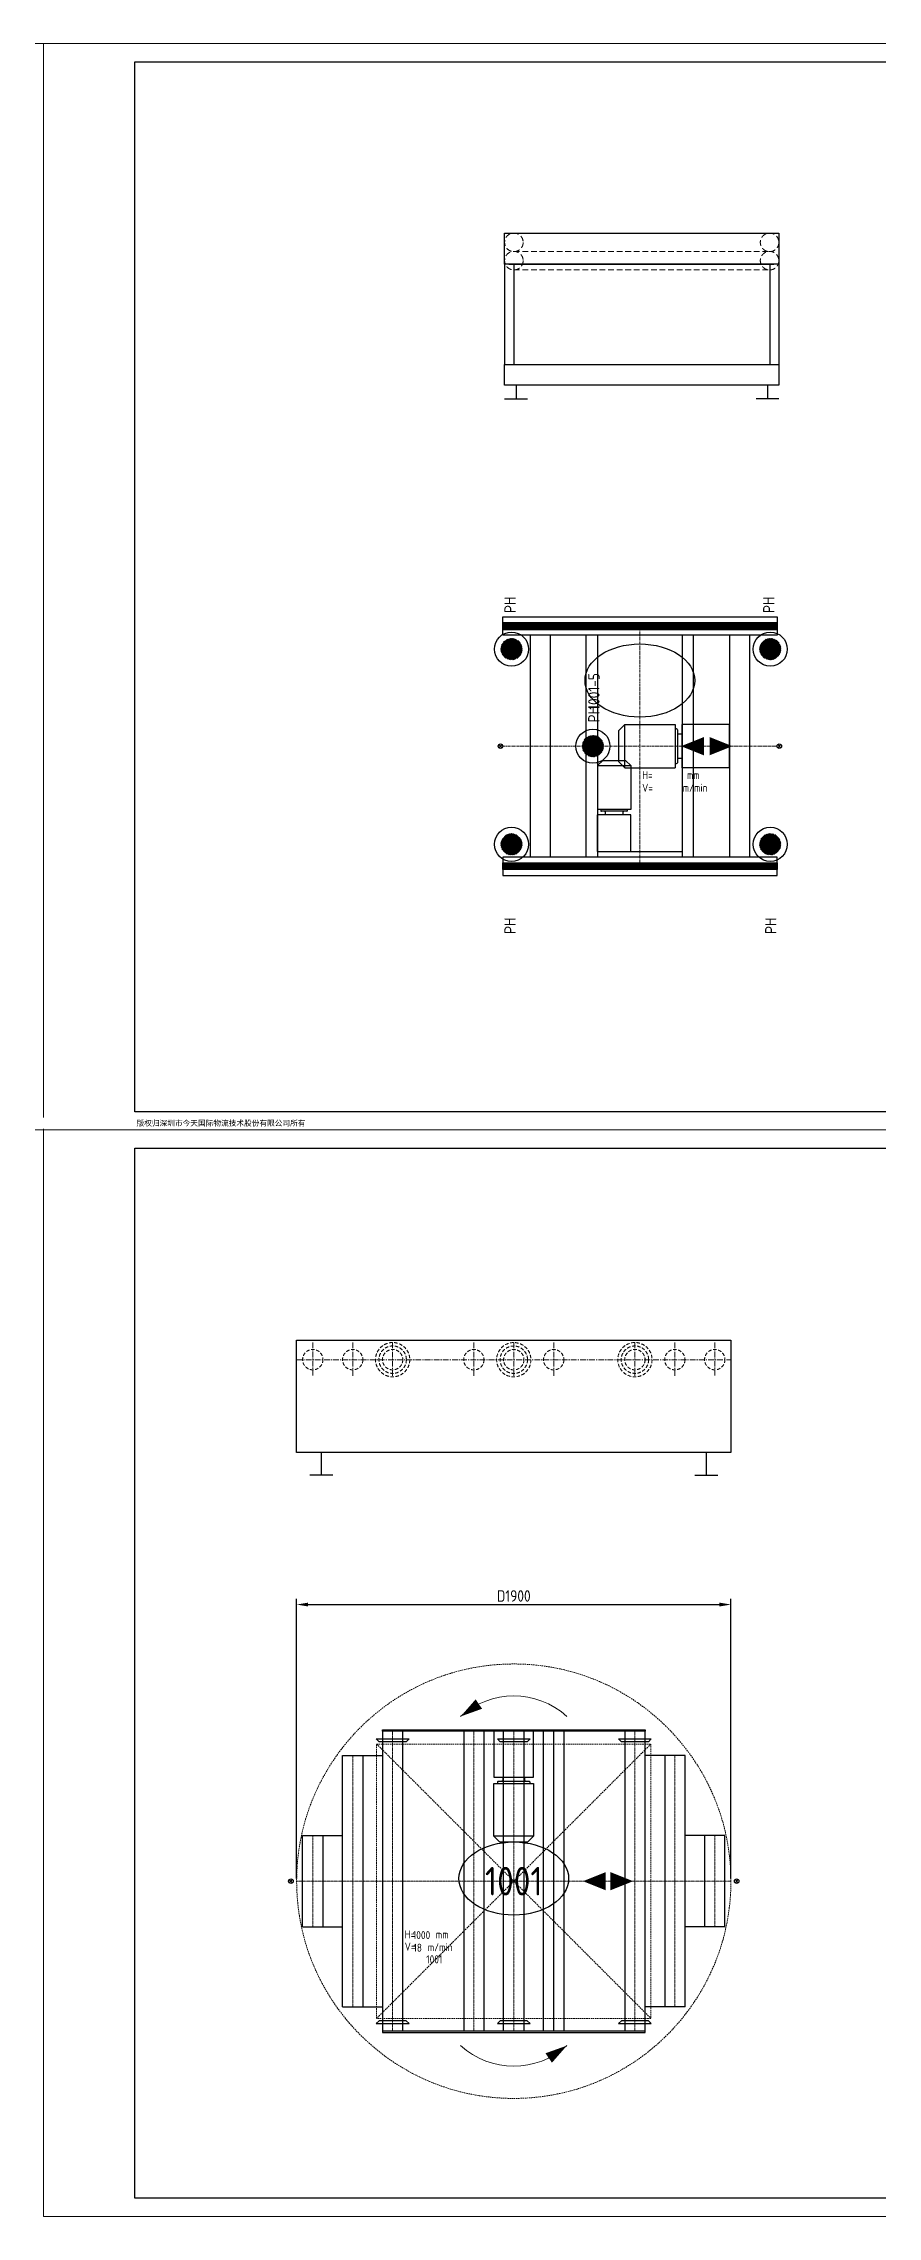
# Model space of a CAD drawing. Header units: millimetres. Extents: x 13310 to 204601, y -25828 to 2684.
# Drawn here: x 39961 to 43611, y -16324 to -6820 of the extents above; entities that cross this region are included whole.
import ezdxf
from ezdxf.enums import TextEntityAlignment as Align

# ---------------------------------------------------------------- set-up
doc = ezdxf.new("R2010")
doc.units = ezdxf.units.MM
for name, pattern in [('CENTER', [2, 1.25, -0.25, 0.25, -0.25]), ('CENTERX2', [20.32, 12.7, -2.54, 2.54, -2.54]), ('DASHED', [0.75, 0.5, -0.25]), ('DASHED2', [9.525, 6.35, -3.175])]:
    doc.linetypes.add(name, pattern=pattern)
for name, color, linetype, lineweight in [('NTI-中心线层', 1, 'CENTER', 5), ('NTI-标注层', 3, 'Continuous', 9), ('NTI-细实线', 7, 'Continuous', 9), ('NTI-虚线层', 5, 'DASHED2', 9)]:
    doc.layers.add(name, color=color, linetype=linetype, lineweight=lineweight)
for name, color, linetype in [('NTI-功率', 6, 'Continuous'), ('NTI-电气控制', 1, 'Continuous'), ('NTI-粗实线', 7, 'Continuous'), ('NTI-编号层', 6, 'Continuous')]:
    doc.layers.add(name, color=color, linetype=linetype)
doc.layers.add('NTI-输送设备', color=7, linetype='Continuous', plot=False)
doc.styles.add('NTI标准图块应用文字样式', font='gbenor.shx', dxfattribs={"height": 3.5})
doc.styles.get("Standard").update_dxf_attribs({"font": 'gbenor.shx'})
doc.styles.add('标题栏', font='')
doc.styles.get('标题栏').set_extended_font_data('SimSun')
doc.dimstyles.new('ISO-25', dxfattribs={"dimtxt": 2.5, "dimasz": 2.5, "dimexe": 1.25, "dimexo": 0.625, "dimtad": 1, "dimtxsty": 'Standard', "dimcen": 2.5, "dimadec": 0, "dimazin": 0, "dimtfac": 1, "dimtmove": 0, "dimatfit": 3, "dimfxl": 1, "dimarcsym": 0})

# ---------------------------------------------------------------- blocks, each defined once
blk = doc.blocks.new('*U32')
at = {"layer": 'NTI-输送设备'}
for p, q in [((0, 589), (0, 150)), ((18, 589), (1178, 589)), ((40, 589), (40, 150)), ((1160, 589), (1160, 150)), ((1200, 589), (1200, 150)), ((0, 0), (100, 0)), ((50, 60), (50, 0)), ((1200, 0), (1100, 0)), ((1150, 60), (1150, 0))]:
    blk.add_line(p, q, dxfattribs=at)
at = {"layer": 'NTI-输送设备', "linetype": 'DASHED', "lineweight": 9, "ltscale": 50}
for p, q in [((40.6, 644.8), (1159.4, 644.8)), ((40.6, 643.9), (1159.4, 643.9)), ((40.6, 563.9), (1159.4, 563.9))]:
    blk.add_line(p, q, dxfattribs=at)
at = {"layer": 'NTI-输送设备'}
for points in [[(0, 725), (1200, 725), (1200, 589), (0, 589)], [(0, 150), (1200, 150), (1200, 60), (0, 60)]]:
    blk.add_lwpolyline(points, close=True, dxfattribs=at)
at = {"layer": 'NTI-输送设备', "linetype": 'DASHED', "lineweight": 9, "ltscale": 50}
for centre in [(40.6, 684.4), (1159.4, 684.3), (40.6, 604.4), (1159.4, 604.3)]:
    blk.add_circle(centre, 40.6, dxfattribs=at)
blk = doc.blocks.new('*U176')
for p, q in [((-842.4, 0), (-842.4, -100)), ((842.4, 0), (842.4, -100)), ((-792.4, -100), (-892.4, -100)), ((792.4, -100), (892.4, -100))]:
    blk.add_line(p, q)
blk.add_lwpolyline([(-950, 490), (950, 490), (950, 0), (-950, 0)], close=True)
at = {"layer": 'NTI-中心线层', "color": 1, "ltscale": 20}
for p, q in [((-879.4, 480.5), (-879.4, 330.5)), ((-704.7, 480.3), (-704.7, 330.3)), ((-530, 480.3), (-530, 330.3)), ((-174.7, 480.1), (-174.7, 330.1)), ((0, 480.1), (0, 330.1)), ((174.7, 480.1), (174.7, 330.1)), ((530, 480.3), (530, 330.3)), ((704.7, 480.3), (704.7, 330.3)), ((879.4, 480.5), (879.4, 330.5)), ((-950, 405.1), (950, 405.1))]:
    blk.add_line(p, q, dxfattribs=at)
at = {"layer": 'NTI-输送设备', "linetype": 'DASHED', "lineweight": 9, "ltscale": 30}
for centre, radius in [((-530, 405.3), 75), ((0, 405.1), 75), ((530, 405.3), 75), ((-879.4, 405.5), 44.5), ((-704.7, 405.3), 44.5), ((-530, 405.3), 60), ((-530, 405.3), 44.5), ((-174.7, 405.1), 44.5), ((0, 405.1), 60), ((0, 405.1), 44.5), ((174.7, 405.1), 44.5), ((530, 405.3), 60), ((530, 405.3), 44.5), ((704.7, 405.3), 44.5), ((879.4, 405.5), 44.5)]:
    blk.add_circle(centre, radius, dxfattribs=at)
blk = doc.blocks.new('电机')
at = {"layer": 'NTI-输送设备', "color": 2}
blk.add_lwpolyline([(87, -200.5), (87, 0), (-87, 0), (-87, -200.5)], close=True, dxfattribs=at)
blk.add_lwpolyline([(-87, -459.1), (-61.8, -484.3), (61.8, -484.3), (87, -459.1), (-87, -459.1), (-87, -228.34), (87, -228.34), (87, -459.1)], dxfattribs=at)
for points in [[(-70.2, -228.34), (-70.2, -222.34, -0.4142136), (-66.6, -218.74), (66.6, -218.74, -0.4142136), (70.2, -222.34), (70.2, -228.34)], [(-48, -200.74), (-48, -215.14, -0.4142136), (-51.6, -218.74)], [(51.6, -218.74, -0.4142136), (48, -215.14), (48, -200.74)]]:
    blk.add_lwpolyline(points, format="xyb", dxfattribs=at)
blk = doc.blocks.new('NTI-物流方向示意')
at = {"layer": 'NTI-标注层'}
blk.add_lwpolyline([(0, 0, 0, 80, 0), (-100, 0, 50, 50, 0)], format="xyseb", dxfattribs=at)
blk = doc.blocks.new('*D358')
at = {"layer": 'Defpoints', "color": 0, "lineweight": -3, "transparency": 16777216}
for p in [(950, 1209.9), (-950, 0), (950, 0)]:
    blk.add_point(p, dxfattribs=at)
at = {"layer": 'NTI-标注层', "color": 0, "lineweight": -2, "transparency": 16777216}
for p, q in [((-950, 12.5), (-950, 1234.9)), ((-900, 1209.9), (900, 1209.9)), ((950, 12.5), (950, 1234.9))]:
    blk.add_line(p, q, dxfattribs=at)
at = {"layer": 'NTI-标注层', "color": 0, "lineweight": -3, "transparency": 16777216}
for points in [[(-900, 1218.2), (-900, 1201.6), (-950, 1209.9)], [(900, 1218.2), (900, 1201.6), (950, 1209.9)]]:
    blk.add_solid(points, dxfattribs=at)
at = {"layer": 'NTI-标注层', "color": 0, "transparency": 16777216, "insert": (0, 1247.5), "char_height": 50, "attachment_point": 5}
blk.add_mtext('D1900', dxfattribs=at)
blk = doc.blocks.new('链顶升电机')
at = {"layer": 'NTI-输送设备', "color": 2}
for p, q in [((-457.5, 94.2), (-484.8, 67)), ((-484.8, 67), (-484.8, -67)), ((-457.5, -94.2), (-457.5, 94.2)), ((-457.5, 94.2), (-238.2, 94.2)), ((-238.2, 94.2), (-238.2, -94.2)), ((-231.7, 76), (-238.2, 76)), ((-227.8, 72.2), (-227.8, -72.2)), ((-208.3, 52), (-223.9, 52)), ((-208, 94.2), (-208, -94.2)), ((0, 94.2), (-208, 94.2)), ((0, -94.2), (0, 94.2)), ((-484.8, -67), (-457.5, -94.2)), ((-457.5, -94.2), (-238.2, -94.2)), ((-238.2, -76), (-231.7, -76)), ((-223.9, -52), (-208.3, -52)), ((0, -94.2), (-208, -94.2))]:
    blk.add_line(p, q, dxfattribs=at)
for centre, start, end in [((-231.7, 72.2), 0, 90), ((-223.9, 55.9), 180, 270), ((-231.7, -72.2), 270, 0), ((-223.9, -55.9), 90, 180)]:
    blk.add_arc(centre, 3.9, start, end, dxfattribs=at)
blk = doc.blocks.new('链移栽电机')
at = {"layer": 'NTI-输送设备', "color": 2}
for p, q in [((-51.5, 396.5), (-72.5, 375.5)), ((51.5, 396.5), (-51.5, 396.5)), ((72.5, 375.5), (51.5, 396.5)), ((-72.5, 375.5), (-72.5, 183.2)), ((-72.5, 375.5), (72.5, 375.5)), ((72.5, 375.5), (72.5, 183.2)), ((72.5, 183.2), (-72.5, 183.2)), ((-72.5, 0), (-72.5, 160)), ((72.5, 160), (-72.5, 160)), ((-58.5, 183.2), (-58.5, 178.2)), ((55.5, 175.2), (-55.5, 175.2)), ((-40, 172.2), (-40, 160.2)), ((40, 160.2), (40, 172.2)), ((58.5, 178.2), (58.5, 183.2)), ((72.5, 0), (72.5, 160)), ((-72.5, 0), (72.5, 0))]:
    blk.add_line(p, q, dxfattribs=at)
for centre, start, end in [((-55.5, 178.2), 180, 270), ((-43, 172.2), 0, 90), ((43, 172.2), 90, 180), ((55.5, 178.2), 270, 0)]:
    blk.add_arc(centre, 3, start, end, dxfattribs=at)
blk = doc.blocks.new('开关3')
at = {"layer": 'NTI-电气控制'}
h = blk.add_hatch(dxfattribs=at)
h.set_pattern_fill('ANSI37', color=1, scale=2.4, angle=-90, style=0)
h.set_pattern_definition([(315, (-108851.0843, 64486.6747), (2.69407684, 2.69407684), []), (45, (-108851.0843, 64486.6747), (-2.69407684, 2.69407684), [])])
h.paths.add_polyline_path([(0, 46.6, 1), (0, -46.6, 1)])
at = {"layer": 'NTI-电气控制', "color": 5}
blk.add_circle((0, 0), 74.7, dxfattribs=at)
blk = doc.blocks.new('*U430')
at = {"layer": 'NTI-中心线层', "linetype": 'CENTERX2', "lineweight": 0}
for p, q in [((0, -510), (0, 510)), ((-600, 0), (600, 0))]:
    blk.add_line(p, q, dxfattribs=at)
at = {"layer": 'NTI-编号层', "ltscale": 10}
blk.add_ellipse((0, 287.2), major_axis=(240, 0), ratio=0.666667, dxfattribs=at)
at = {"layer": 'NTI-输送设备'}
for p, q in [((-480, 485), (-480, -485)), ((-392, 485), (-392, -485)), ((392, 485), (392, -485)), ((480, 485), (480, -485)), ((-185, -460), (185, -460)), ((-185, -460), (-185, -485)), ((185, -460), (185, -485))]:
    blk.add_line(p, q, dxfattribs=at)
at = {"layer": 'NTI-输送设备', "color": 5}
for p, q in [((-617.1, 7.1), (-602.9, -7.1)), ((-617.1, -7.1), (-602.9, 7.1)), ((602.9, 7.1), (617.1, -7.1)), ((602.9, -7.1), (617.1, 7.1))]:
    blk.add_line(p, q, dxfattribs=at)
at = {"layer": 'NTI-输送设备', "const_width": 30}
for points in [[(600, 525), (-600, 525)], [(600, -525), (-600, -525)]]:
    blk.add_lwpolyline(points, dxfattribs=at)
at = {"layer": 'NTI-输送设备'}
for points in [[(-600, 565), (600, 565), (600, 485), (-600, 485)], [(-600, 510), (600, 510), (600, 540), (-600, 540)], [(-600, -565), (600, -565), (600, -485), (-600, -485)], [(-600, -510), (600, -510), (600, -540), (-600, -540)]]:
    blk.add_lwpolyline(points, close=True, dxfattribs=at)
for points in [[(-235, -485), (-235, 485)], [(-185, 485), (-185, -485)], [(185, 485), (185, -485)], [(235, -485), (235, 485)]]:
    blk.add_lwpolyline(points, dxfattribs=at)
at = {"layer": 'NTI-输送设备', "color": 5}
for centre in [(-610, 0), (610, 0)]:
    blk.add_circle(centre, 10, dxfattribs=at)
for name, p in [('链顶升电机', (392, 0)), ('NTI-物流方向示意', (405, 0)), ('链移栽电机', (-112.5, -460))]:
    blk.add_blockref(name, p)
at = {"xscale": -1}
blk.add_blockref('NTI-物流方向示意', (180, 0), dxfattribs=at)
at = {"layer": 'NTI-电气控制'}
for p in [(-561.6, 424.5), (570.4, 424.5), (-205.5, 0), (-561.6, -429.2), (570.4, -429.2)]:
    blk.add_blockref('开关3', p, dxfattribs=at)
at = {"layer": 'NTI-功率', "style": 'NTI标准图块应用文字样式'}
blk.add_attdef('005电机功率(KW)', text='', height=35, dxfattribs=at).set_placement((241.4, -296.8), align=Align.MIDDLE_RIGHT)
at = {"layer": 'NTI-标注层', "char_height": 35, "attachment_point": 7, "style": 'NTI标准图块应用文字样式'}
for s, insert in [('V=', (9.9, -199.4)), ('H=', (9.9, -144)), ('m/min', (187.4, -199.4)), ('mm', (205.9, -144))]:
    blk.add_mtext_dynamic_manual_height_columns(s, width=11.869, gutter_width=17.5, heights=[0], dxfattribs=dict(at, insert=insert))
at = {"layer": 'NTI-标注层', "style": 'NTI标准图块应用文字样式'}
for tag, p in [('003输送高度(mm)', (46.8, -152.8)), ('004输送速度(m/min)', (46.8, -208.2))]:
    blk.add_attdef(tag, text='', height=35, dxfattribs=at).set_placement(p, align=Align.BOTTOM_LEFT)
for tag, flags, p in [('005额定载荷(kg)', 1, (314.9, -352.5)), ('012设计单位', 3, (314.9, -462.7)), ('011备注', 1, (314.9, -407.9))]:
    blk.add_attdef(tag, text='', height=35, dxfattribs=dict(at, flags=flags)).set_placement(p, align=Align.MIDDLE_RIGHT)
at = {"layer": 'NTI-电气控制', "color": 1, "char_height": 50, "attachment_point": 7, "rotation": 90, "style": 'NTI标准图块应用文字样式'}
for insert in [(-542.8, 582.3), (589.1, 582.3), (-176.3, 103.7), (-542.8, -821.2), (597.9, -821.2)]:
    blk.add_mtext_dynamic_manual_height_columns('PH     ', width=378.693, gutter_width=17.5, heights=[0], dxfattribs=dict(at, insert=insert))
at = {"layer": 'NTI-电气控制', "style": 'NTI标准图块应用文字样式'}
for tag, p in [('2#光电编号', (-530.3, 638.5)), ('1#光电编号', (601.6, 638.5)), ('4#光电编号', (-530.3, -765)), ('3#光电编号', (610.4, -765))]:
    blk.add_attdef(tag, text='', height=50, rotation=90, dxfattribs=at).set_placement(p, align=Align.BOTTOM_LEFT)
blk.add_attdef('5#光电编号', (-176.2, 158.9), '', height=50, rotation=90, dxfattribs=at)
blk.add_attdef('007控制方式', text='', height=50, dxfattribs=at).set_placement((46.8, -276.4), align=Align.BOTTOM_LEFT)
at = {"layer": 'NTI-编号层', "style": 'NTI标准图块应用文字样式'}
blk.add_attdef('000设备编号', text='', height=125, dxfattribs=at).set_placement((0, 287.2), align=Align.MIDDLE)
blk = doc.blocks.new('*U357')
at = {"layer": 'NTI-中心线层', "color": 1}
for p, q in [((-530, -656), (-530, 656)), ((-174.7, -656), (-174.7, 656)), ((0, -656), (0, 656)), ((530, -656), (530, 656)), ((-704.7, -550), (-704.7, 550)), ((704.7, -550), (704.7, 550)), ((-879.4, -200), (-879.4, 200)), ((879.4, -200), (879.4, 200)), ((-950, 0), (950, 0))]:
    blk.add_line(p, q, dxfattribs=at)
at = {"layer": 'NTI-标注层'}
for points in [[(-232.535, 720.56, 0, 50, 0), (-152.895, 774.752, 50, 50, 0)], [(232.535, -719.06, 0, 50, 0), (152.895, -773.252, 50, 50, 0)]]:
    blk.add_lwpolyline(points, format="xyseb", dxfattribs=at)
for centre, start, end in [((0, 464.446), 47.7626084, 132.2373916), ((0, -462.946), 227.7626084, 312.2373916)]:
    blk.add_arc(centre, 345.929, start, end, dxfattribs=at)
at = {"layer": 'NTI-编号层', "ltscale": 10}
blk.add_ellipse((0, 11.556), major_axis=(240, 0), ratio=0.66666667, dxfattribs=at)
at = {"layer": 'NTI-虚线层', "color": 3}
for p, q in [((-600, 600), (600, -600)), ((600, 600), (-600, -600))]:
    blk.add_line(p, q, dxfattribs=at)
blk.add_lwpolyline([(-600, 600), (600, 600), (600, -600), (-600, -600)], close=True, dxfattribs=at)
at = {"layer": 'NTI-虚线层'}
blk.add_circle((0, 0), 950, dxfattribs=at)
at = {"layer": 'NTI-输送设备'}
for p, q in [((-601.696, 622.775), (-588.921, 610)), ((-458.304, 622.775), (-471.079, 610)), ((-71.696, 622.775), (-58.921, 610)), ((71.696, 622.775), (58.921, 610)), ((458.304, 622.775), (471.079, 610)), ((601.696, 622.775), (588.921, 610)), ((-749.2, 550), (-574.5, 550)), ((749.2, 550), (574.5, 550)), ((-923.9, 200), (-749.2, 200)), ((923.9, 200), (749.2, 200)), ((-923.9, -200), (-749.2, -200)), ((923.9, -200), (749.2, -200)), ((-749.2, -550), (-574.5, -550)), ((749.2, -550), (574.5, -550)), ((-601.696, -622.775), (-588.921, -610)), ((-458.304, -622.775), (-471.079, -610)), ((-71.696, -622.775), (-58.921, -610)), ((71.696, -622.775), (58.921, -610)), ((458.304, -622.775), (471.079, -610)), ((601.696, -622.775), (588.921, -610))]:
    blk.add_line(p, q, dxfattribs=at)
at = {"layer": 'NTI-输送设备', "color": 1}
blk.add_line((174.7, -656), (174.7, 656), dxfattribs=at)
at = {"layer": 'NTI-输送设备', "color": 5}
for p, q in [((-967.929, -7.071), (-982.071, 7.071)), ((-967.929, 7.071), (-982.071, -7.071)), ((967.929, -7.071), (982.071, 7.071)), ((967.929, 7.071), (982.071, -7.071))]:
    blk.add_line(p, q, dxfattribs=at)
at = {"layer": 'NTI-输送设备'}
for points in [[(-601.696, 622.775), (-458.304, 622.775)], [(-471.079, 610), (-588.921, 610)], [(-574.5, 656), (-574.5, -656)], [(-485.5, -656), (-485.5, 656)], [(-219.2, 656), (-219.2, -656)], [(-130.2, -656), (-130.2, 656)], [(-71.696, 622.775), (71.696, 622.775)], [(58.921, 610), (-58.921, 610)], [(-44.5, -656), (-44.5, 656)], [(44.5, 656), (44.5, -656)], [(130.2, -656), (130.2, 656)], [(219.2, 656), (219.2, -656)], [(458.304, 622.775), (601.696, 622.775)], [(588.921, 610), (471.079, 610)], [(485.5, 656), (485.5, -656)], [(574.5, -656), (574.5, 656)], [(-749.2, -550), (-749.2, 550)], [(-660.2, 550), (-660.2, -550)], [(660.2, 550), (660.2, -550)], [(749.2, -550), (749.2, 550)], [(-923.9, -200), (-923.9, 200)], [(-834.9, 200), (-834.9, -200)], [(834.9, 200), (834.9, -200)], [(923.9, -200), (923.9, 200)], [(-601.696, -622.775), (-458.304, -622.775)], [(-471.079, -610), (-588.921, -610)], [(-71.696, -622.775), (71.696, -622.775)], [(58.921, -610), (-58.921, -610)], [(458.304, -622.775), (601.696, -622.775)], [(588.921, -610), (471.079, -610)]]:
    blk.add_lwpolyline(points, dxfattribs=at)
for points in [[(-574.5, 662), (574.5, 662), (574.5, 656), (-574.5, 656)], [(-574.5, -662), (574.5, -662), (574.5, -656), (-574.5, -656)]]:
    blk.add_lwpolyline(points, close=True, dxfattribs=at)
at = {"layer": 'NTI-输送设备', "color": 5}
for centre in [(-975, 0), (975, 0)]:
    blk.add_circle(centre, 10, dxfattribs=at)
at = {"xscale": -1}
blk.add_blockref('NTI-物流方向示意', (302.588, 0), dxfattribs=at)
blk.add_blockref('NTI-物流方向示意', (522.588, 0))
at = {"layer": 'NTI-输送设备'}
blk.add_blockref('电机', (0, 656), dxfattribs=at)
at = {"layer": 'NTI-功率', "style": 'NTI标准图块应用文字样式'}
blk.add_attdef('005电机功率(KW)', text='', height=35, dxfattribs=at).set_placement((-347.765, -341.785), align=Align.MIDDLE)
at = {"layer": 'NTI-标注层', "char_height": 35, "attachment_point": 1, "style": 'NTI标准图块应用文字样式'}
for s, insert in [('V=', (-477.195, -268.324)), ('H=', (-477.195, -215.451)), ('m/min', (-376.164, -271.162)), ('mm', (-341.164, -215.451))]:
    blk.add_mtext_dynamic_manual_height_columns(s, width=11.86881, gutter_width=17.5, heights=[0], dxfattribs=dict(at, insert=insert))
at = {"layer": 'NTI-标注层', "style": 'NTI标准图块应用文字样式'}
for tag, p in [('003输送高度(mm)', (-441.652, -235.812)), ('004输送速度(m/min)', (-439.149, -290.812))]:
    blk.add_attdef(tag, text='', height=35, dxfattribs=at).set_placement(p, align=Align.MIDDLE_LEFT)
for tag, flags, p in [('旋转速度(m/min)', 1, (-303.725, -384.536)), ('011备注', 1, (-413.86, -487.652)), ('012设计单位', 3, (-389.17, -537.45))]:
    blk.add_attdef(tag, text='', height=35, dxfattribs=dict(at, flags=flags)).set_placement(p, align=Align.MIDDLE)
at = {"layer": 'NTI-标注层', "style": 'NTI标准图块应用文字样式', "flags": 1}
blk.add_attdef('005额定载荷(kg)', (-457.275, -593.373), '', height=35, dxfattribs=at)
at = {"layer": 'NTI-电气控制', "style": 'NTI标准图块应用文字样式', "flags": 3}
blk.add_attdef('007控制方式', text='', height=50, dxfattribs=at).set_placement((-352.367, -437.197), align=Align.MIDDLE)
at = {"layer": 'NTI-编号层', "style": 'NTI标准图块应用文字样式'}
blk.add_attdef('000设备编号', text='', height=125, dxfattribs=at).set_placement((0, 0), align=Align.MIDDLE)
at = {"layer": 'NTI-标注层'}
dim = blk.add_linear_dim(base=(950, 1209.894), p1=(-950, 0), p2=(950, 0), text='D<>', dimstyle='ISO-25', override={"dimscale": 20, "dimfxl": 2.5}, dxfattribs=at)
dim.commit()
dim.dimension.update_dxf_attribs({"geometry": '*D358', "text_midpoint": (0, 1247.539)})

msp = doc.modelspace()

# ---------------------------------------------------------------- linework, layer by layer
at = {"layer": 'NTI-粗实线'}
for points in [[(40361.4, -11492.4), (40361.4, -6900.4), (46601.4, -6900.4), (46601.4, -11492.4)], [(40361.4, -16244.4), (40361.4, -11652.4), (46601.4, -11652.4), (46601.4, -16244.4)]]:
    msp.add_lwpolyline(points, close=True, dxfattribs=at)
at = {"layer": 'NTI-细实线'}
for points in [[(33241.4, -11572.4), (33241.4, -6820.4), (39961.4, -6820.4), (39961.4, -11572.4)], [(39961.4, -11572.4), (39961.4, -6820.4), (46681.4, -6820.4), (46681.4, -11572.4)]]:
    msp.add_lwpolyline(points, close=True, dxfattribs=at)

# ---------------------------------------------------------------- block references
for name, p in [('*U32', (41979.2, -8374.7)), ('*U176', (42019.3, -12982.2))]:
    msp.add_blockref(name, p)
at = {"lineweight": -3}
msp.add_blockref('*U430', (42571, -9893.8), dxfattribs=at).add_auto_attribs({'5#光电编号': '1001-5'})
at = {"layer": 'NTI-粗实线'}
msp.add_blockref('*U357', (42019.3, -14857.8), dxfattribs=at).add_auto_attribs({'000设备编号': '1001', '003输送高度(mm)': '1000', '004输送速度(m/min)': '18', '005电机功率(KW)': '1001'})

# ---------------------------------------------------------------- next in the draw order: texts
at = {"layer": 'NTI-细实线', "insert": (40738.3, -11543.9), "char_height": 24, "width": 2614.804, "attachment_point": 5, "style": '标题栏', "bg_fill": 2}
msp.add_mtext('版权归深圳市今天国际物流技术股份有限公司所有', dxfattribs=at)

# ---------------------------------------------------------------- next in the draw order: linework, layer by layer
at = {"layer": 'NTI-细实线'}
msp.add_lwpolyline([(39961.4, -16324.4), (39961.4, -11572.4), (46681.4, -11572.4), (46681.4, -16324.4)], close=True, dxfattribs=at)

doc.saveas('drawing.dxf')
